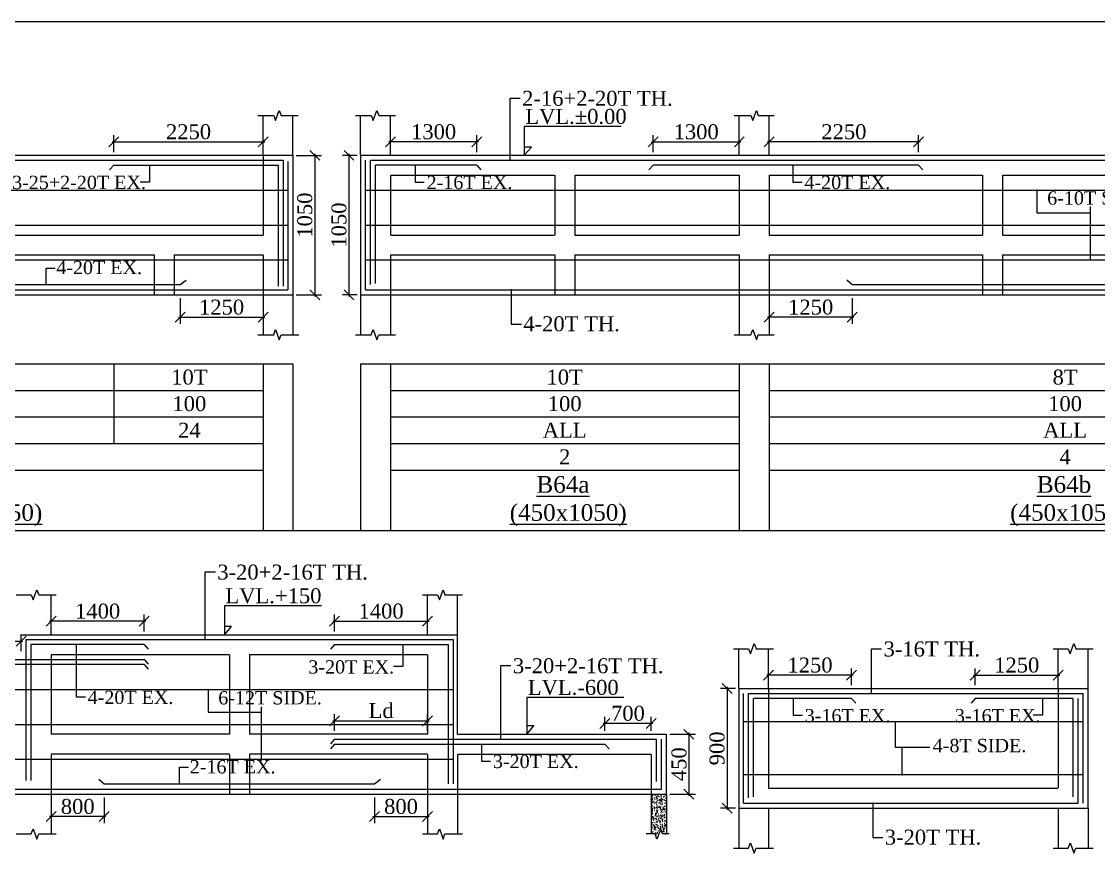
# Model space of a CAD drawing. Header units: millimetres. Extents: x 9781889 to 10654170, y -7832723 to -7608561.
# Drawn here: x 10226641 to 10242863, y -7772846 to -7760218 of the extents above; entities that cross this region are included whole.
import ezdxf
from ezdxf.enums import TextEntityAlignment as Align

# ---------------------------------------------------------------- set-up
doc = ezdxf.new("R2010")
doc.units = ezdxf.units.MM
doc.header["$LTSCALE"] = 10
doc.header["$PDMODE"] = 3
doc.linetypes.add('HIDDEN', pattern=[0.375, 0.25, -0.125])
for name, color, linetype, lineweight in [('LVL', 3, 'Continuous', 0), ('S-CUT OUT LINE', 9, 'Continuous', 0), ('S-DIM L.S.', 7, 'Continuous', 0), ('S-HATCH', 8, 'Continuous', 0), ('S-L.S.SECTION', 5, 'Continuous', 0), ('S-L.S.SLAB LINE', 252, 'HIDDEN', 0), ('S-L.S.STEEL', 1, 'Continuous', 9), ('S-L.S.STEEL 1', 6, 'Continuous', 0), ('S-SECTION MARK', 7, 'Continuous', 0), ('S-SHEET', 251, 'Continuous', 0), ('S-TEXT', 7, 'Continuous', 0), ('S-TEXT L.S. BEAM NO.', 30, 'Continuous', 0), ('S-TEXT. L.S.', 7, 'Continuous', 0)]:
    doc.layers.add(name, color=color, linetype=linetype, lineweight=lineweight)
doc.styles.add('135', font='arial.ttf', dxfattribs={"width": 0.8, "height": 135})
doc.styles.get("Standard").update_dxf_attribs({"font": 'arial.ttf'})
doc.styles.add('TEXT', font='times.ttf')
doc.dimstyles.new('75', dxfattribs={"dimtxt": 135, "dimasz": 90, "dimexe": 0.1, "dimexo": 0.03, "dimgap": 0.09, "dimtad": 1, "dimdec": 0, "dimzin": 0, "dimdsep": 46, "dimtxsty": '135', "dimblk": 'ARCHTICK', "dimcen": 0.09, "dimclrd": 256, "dimclre": 256, "dimclrt": 256, "dimadec": 0, "dimazin": 0, "dimtfac": 1, "dimtdec": 0, "dimtofl": 0, "dimtmove": 1, "dimatfit": 3, "dimldrblk": 'DOTSMALL', "dimfxl": 1, "dimtolj": 1, "dimtzin": 0, "dimlwd": -1, "dimlwe": -1, "dimarcsym": 0})
doc.dimstyles.new('SETU_1', dxfattribs={"dimtxt": 200, "dimasz": 150, "dimexe": 100, "dimexo": 50, "dimgap": 35, "dimtad": 1, "dimdec": 0, "dimzin": 0, "dimdsep": 46, "dimtxsty": 'Standard', "dimblk": 'OBLIQUE', "dimcen": 150, "dimdle": 25, "dimclrd": 256, "dimclre": 7, "dimclrt": 256, "dimadec": 0, "dimazin": 0, "dimtfac": 1, "dimtdec": 0, "dimtofl": 0, "dimtmove": 1, "dimatfit": 3, "dimfxl": 1, "dimtolj": 1, "dimtzin": 0, "dimlwd": -1, "dimlwe": 5, "dimarcsym": 1})

# ---------------------------------------------------------------- blocks, each defined once
blk = doc.blocks.new('_Oblique')
at = {"color": 0, "linetype": 'ByBlock', "lineweight": -2}
blk.add_line((-0.5, -0.5), (0.5, 0.5), dxfattribs=at)
blk = doc.blocks.new('*D617')
at = {"layer": 'Defpoints', "color": 0, "transparency": 16777216}
for p in [(10230281, -7762028), (10228031, -7762232, 0), (10230281, -7762232, 0)]:
    blk.add_point(p, dxfattribs=at)
at = {"layer": 'S-DIM L.S.', "transparency": 16777216}
blk.add_line((10228006, -7762028), (10230306, -7762028), dxfattribs=at)
at = {"layer": 'S-DIM L.S.', "color": 7, "lineweight": 5, "transparency": 16777216}
for p, q in [((10228031, -7762182), (10228031, -7761928)), ((10230281, -7762182), (10230281, -7761928))]:
    blk.add_line(p, q, dxfattribs=at)
at = {"layer": 'S-DIM L.S.', "transparency": 16777216, "xscale": 150, "yscale": 150, "zscale": 150, "rotation": 180}
blk.add_blockref('_Oblique', (10228031, -7762028), dxfattribs=at)
at = {"layer": 'S-DIM L.S.', "transparency": 16777216, "xscale": 150, "yscale": 150, "zscale": 150}
blk.add_blockref('_Oblique', (10230281, -7762028), dxfattribs=at)
at = {"layer": 'S-DIM L.S.', "transparency": 16777216, "insert": (10229156, -7761878), "char_height": 225, "attachment_point": 5, "style": 'TEXT'}
blk.add_mtext('\\A1;2250', dxfattribs=at)
blk = doc.blocks.new('*D609')
at = {"layer": 'Defpoints', "color": 0, "transparency": 16777216}
for p in [(10229029, -7764332, 0), (10230279, -7764332, 0), (10230279, -7764668)]:
    blk.add_point(p, dxfattribs=at)
at = {"layer": 'S-DIM L.S.', "color": 7, "lineweight": 5, "transparency": 16777216}
for p, q in [((10229029, -7764382), (10229029, -7764768)), ((10230279, -7764382), (10230279, -7764768))]:
    blk.add_line(p, q, dxfattribs=at)
at = {"layer": 'S-DIM L.S.', "transparency": 16777216}
blk.add_line((10229004, -7764668), (10230304, -7764668), dxfattribs=at)
at = {"layer": 'S-DIM L.S.', "transparency": 16777216, "xscale": 150, "yscale": 150, "zscale": 150, "rotation": 180}
blk.add_blockref('_Oblique', (10229029, -7764668), dxfattribs=at)
at = {"layer": 'S-DIM L.S.', "transparency": 16777216, "xscale": 150, "yscale": 150, "zscale": 150}
blk.add_blockref('_Oblique', (10230279, -7764668), dxfattribs=at)
at = {"layer": 'S-DIM L.S.', "transparency": 16777216, "insert": (10229654, -7764518), "char_height": 225, "attachment_point": 5, "style": 'TEXT'}
blk.add_mtext('\\A1;1250', dxfattribs=at)
blk = doc.blocks.new('_ArchTick')
at = {"color": 0, "linetype": 'ByBlock', "const_width": 0.15}
blk.add_lwpolyline([(-0.5, -0.5), (0.5, 0.5)], dxfattribs=at)
blk = doc.blocks.new('*D623')
at = {"layer": 'Defpoints', "color": 0, "transparency": 16777216}
for p in [(10231748, -7762232), (10231573, -7764332), (10231748, -7764332)]:
    blk.add_point(p, dxfattribs=at)
at = {"layer": 'S-DIM L.S.', "transparency": 16777216}
blk.add_line((10231573, -7762207), (10231573, -7764357), dxfattribs=at)
at = {"layer": 'S-DIM L.S.', "color": 7, "lineweight": 5, "transparency": 16777216}
for p, q in [((10231698, -7762232), (10231473, -7762232)), ((10231698, -7764332), (10231473, -7764332))]:
    blk.add_line(p, q, dxfattribs=at)
at = {"layer": 'S-DIM L.S.', "transparency": 16777216, "xscale": 150, "yscale": 150, "zscale": 150}
for p, rotation in [((10231573, -7762232), 90), ((10231573, -7764332), 270)]:
    blk.add_blockref('_Oblique', p, dxfattribs=dict(at, rotation=rotation))
at = {"layer": 'S-DIM L.S.', "transparency": 16777216, "insert": (10231423, -7763282), "char_height": 225, "attachment_point": 5, "rotation": 90, "style": 'TEXT'}
blk.add_mtext('\\A1;1050', dxfattribs=at)
blk = doc.blocks.new('*D624')
at = {"layer": 'Defpoints', "color": 0, "transparency": 16777216}
for p in [(10232198, -7762028), (10232198, -7762232, 0), (10233498, -7762232, 0)]:
    blk.add_point(p, dxfattribs=at)
at = {"layer": 'S-DIM L.S.', "transparency": 16777216}
blk.add_line((10233523, -7762028), (10232173, -7762028), dxfattribs=at)
at = {"layer": 'S-DIM L.S.', "color": 7, "lineweight": 5, "transparency": 16777216}
for p, q in [((10232198, -7762182), (10232198, -7761928)), ((10233498, -7762182), (10233498, -7761928))]:
    blk.add_line(p, q, dxfattribs=at)
at = {"layer": 'S-DIM L.S.', "transparency": 16777216, "xscale": 150, "yscale": 150, "zscale": 150, "rotation": 180}
blk.add_blockref('_Oblique', (10232198, -7762028), dxfattribs=at)
at = {"layer": 'S-DIM L.S.', "transparency": 16777216, "xscale": 150, "yscale": 150, "zscale": 150}
blk.add_blockref('_Oblique', (10233498, -7762028), dxfattribs=at)
at = {"layer": 'S-DIM L.S.', "transparency": 16777216, "insert": (10232848, -7761878), "char_height": 225, "attachment_point": 5, "style": 'TEXT'}
blk.add_mtext('\\A1;1300', dxfattribs=at)
blk = doc.blocks.new('*D625')
at = {"layer": 'Defpoints', "color": 0, "transparency": 16777216}
for p in [(10237453, -7762028), (10236153, -7762232, 0), (10237453, -7762232, 0)]:
    blk.add_point(p, dxfattribs=at)
at = {"layer": 'S-DIM L.S.', "transparency": 16777216}
blk.add_line((10236128, -7762028), (10237478, -7762028), dxfattribs=at)
at = {"layer": 'S-DIM L.S.', "color": 7, "lineweight": 5, "transparency": 16777216}
for p, q in [((10236153, -7762182), (10236153, -7761928)), ((10237453, -7762182), (10237453, -7761928))]:
    blk.add_line(p, q, dxfattribs=at)
at = {"layer": 'S-DIM L.S.', "transparency": 16777216, "xscale": 150, "yscale": 150, "zscale": 150, "rotation": 180}
blk.add_blockref('_Oblique', (10236153, -7762028), dxfattribs=at)
at = {"layer": 'S-DIM L.S.', "transparency": 16777216, "xscale": 150, "yscale": 150, "zscale": 150}
blk.add_blockref('_Oblique', (10237453, -7762028), dxfattribs=at)
at = {"layer": 'S-DIM L.S.', "transparency": 16777216, "insert": (10236803, -7761878), "char_height": 225, "attachment_point": 5, "style": 'TEXT'}
blk.add_mtext('\\A1;1300', dxfattribs=at)
blk = doc.blocks.new('*D626')
at = {"layer": 'Defpoints', "color": 0, "transparency": 16777216}
for p in [(10237903, -7762028), (10237903, -7762232, 0), (10240153, -7762232, 0)]:
    blk.add_point(p, dxfattribs=at)
at = {"layer": 'S-DIM L.S.', "transparency": 16777216}
blk.add_line((10240178, -7762028), (10237878, -7762028), dxfattribs=at)
at = {"layer": 'S-DIM L.S.', "color": 7, "lineweight": 5, "transparency": 16777216}
for p, q in [((10237903, -7762182), (10237903, -7761928)), ((10240153, -7762182), (10240153, -7761928))]:
    blk.add_line(p, q, dxfattribs=at)
at = {"layer": 'S-DIM L.S.', "transparency": 16777216, "xscale": 150, "yscale": 150, "zscale": 150, "rotation": 180}
blk.add_blockref('_Oblique', (10237903, -7762028), dxfattribs=at)
at = {"layer": 'S-DIM L.S.', "transparency": 16777216, "xscale": 150, "yscale": 150, "zscale": 150}
blk.add_blockref('_Oblique', (10240153, -7762028), dxfattribs=at)
at = {"layer": 'S-DIM L.S.', "transparency": 16777216, "insert": (10239028, -7761878), "char_height": 225, "attachment_point": 5, "style": 'TEXT'}
blk.add_mtext('\\A1;2250', dxfattribs=at)
blk = doc.blocks.new('*D629')
at = {"layer": 'Defpoints', "color": 0, "transparency": 16777216}
for p in [(10237903, -7764332, 0), (10239153, -7764332, 0), (10237903, -7764668)]:
    blk.add_point(p, dxfattribs=at)
at = {"layer": 'S-DIM L.S.', "color": 7, "lineweight": 5, "transparency": 16777216}
for p, q in [((10237903, -7764382), (10237903, -7764768)), ((10239153, -7764382), (10239153, -7764768))]:
    blk.add_line(p, q, dxfattribs=at)
at = {"layer": 'S-DIM L.S.', "transparency": 16777216}
blk.add_line((10239178, -7764668), (10237878, -7764668), dxfattribs=at)
at = {"layer": 'S-DIM L.S.', "transparency": 16777216, "xscale": 150, "yscale": 150, "zscale": 150, "rotation": 180}
blk.add_blockref('_Oblique', (10237903, -7764668), dxfattribs=at)
at = {"layer": 'S-DIM L.S.', "transparency": 16777216, "xscale": 150, "yscale": 150, "zscale": 150}
blk.add_blockref('_Oblique', (10239153, -7764668), dxfattribs=at)
at = {"layer": 'S-DIM L.S.', "transparency": 16777216, "insert": (10238528, -7764518), "char_height": 225, "attachment_point": 5, "style": 'TEXT'}
blk.add_mtext('\\A1;1250', dxfattribs=at)
blk = doc.blocks.new('*D634')
at = {"layer": 'Defpoints', "color": 0, "transparency": 16777216}
for p in [(10227087, -7769243), (10227087, -7769447, 0), (10228487, -7769447, 0)]:
    blk.add_point(p, dxfattribs=at)
at = {"layer": 'S-DIM L.S.', "color": 7, "lineweight": 5, "transparency": 16777216}
for p, q in [((10227087, -7769397), (10227087, -7769143)), ((10228487, -7769397), (10228487, -7769143))]:
    blk.add_line(p, q, dxfattribs=at)
at = {"layer": 'S-DIM L.S.', "transparency": 16777216}
blk.add_line((10228512, -7769243), (10227062, -7769243), dxfattribs=at)
at = {"layer": 'S-DIM L.S.', "transparency": 16777216, "xscale": 150, "yscale": 150, "zscale": 150, "rotation": 180}
blk.add_blockref('_Oblique', (10227087, -7769243), dxfattribs=at)
at = {"layer": 'S-DIM L.S.', "transparency": 16777216, "xscale": 150, "yscale": 150, "zscale": 150}
blk.add_blockref('_Oblique', (10228487, -7769243), dxfattribs=at)
at = {"layer": 'S-DIM L.S.', "transparency": 16777216, "insert": (10227787, -7769094), "char_height": 225, "attachment_point": 5, "style": 'TEXT'}
blk.add_mtext('\\A1;1400', dxfattribs=at)
blk = doc.blocks.new('*D635')
at = {"layer": 'Defpoints', "color": 0, "transparency": 16777216}
for p in [(10226637, -7769543), (10224437, -7769747, 0), (10226637, -7769747, 0)]:
    blk.add_point(p, dxfattribs=at)
at = {"layer": 'S-DIM L.S.', "color": 7, "lineweight": 5, "transparency": 16777216}
for p, q in [((10224437, -7769697), (10224437, -7769443)), ((10226637, -7769697), (10226637, -7769443))]:
    blk.add_line(p, q, dxfattribs=at)
at = {"layer": 'S-DIM L.S.', "transparency": 16777216}
blk.add_line((10224412, -7769543), (10226662, -7769543), dxfattribs=at)
at = {"layer": 'S-DIM L.S.', "transparency": 16777216, "xscale": 150, "yscale": 150, "zscale": 150, "rotation": 180}
blk.add_blockref('_Oblique', (10224437, -7769543), dxfattribs=at)
at = {"layer": 'S-DIM L.S.', "transparency": 16777216, "xscale": 150, "yscale": 150, "zscale": 150}
blk.add_blockref('_Oblique', (10226637, -7769543), dxfattribs=at)
at = {"layer": 'S-DIM L.S.', "transparency": 16777216, "insert": (10225537, -7769394), "char_height": 225, "attachment_point": 5, "style": 'TEXT'}
blk.add_mtext('\\A1;2200', dxfattribs=at)
blk = doc.blocks.new('*D636')
at = {"layer": 'Defpoints', "color": 0, "transparency": 16777216}
for p in [(10232757, -7769243), (10231357, -7769447, 0), (10232757, -7769447, 0)]:
    blk.add_point(p, dxfattribs=at)
at = {"layer": 'S-DIM L.S.', "color": 7, "lineweight": 5, "transparency": 16777216}
for p, q in [((10231357, -7769397), (10231357, -7769143)), ((10232757, -7769397), (10232757, -7769143))]:
    blk.add_line(p, q, dxfattribs=at)
at = {"layer": 'S-DIM L.S.', "transparency": 16777216}
blk.add_line((10231332, -7769243), (10232782, -7769243), dxfattribs=at)
at = {"layer": 'S-DIM L.S.', "transparency": 16777216, "xscale": 150, "yscale": 150, "zscale": 150, "rotation": 180}
blk.add_blockref('_Oblique', (10231357, -7769243), dxfattribs=at)
at = {"layer": 'S-DIM L.S.', "transparency": 16777216, "xscale": 150, "yscale": 150, "zscale": 150}
blk.add_blockref('_Oblique', (10232757, -7769243), dxfattribs=at)
at = {"layer": 'S-DIM L.S.', "transparency": 16777216, "insert": (10232057, -7769094), "char_height": 225, "attachment_point": 5, "style": 'TEXT'}
blk.add_mtext('\\A1;1400', dxfattribs=at)
blk = doc.blocks.new('*D637')
at = {"layer": 'Defpoints', "color": 0, "transparency": 16777216}
for p in [(10231957, -7771847, 0), (10232757, -7771847, 0), (10232757, -7772183)]:
    blk.add_point(p, dxfattribs=at)
at = {"layer": 'S-DIM L.S.', "color": 7, "lineweight": 5, "transparency": 16777216}
for p, q in [((10231957, -7771897), (10231957, -7772283)), ((10232757, -7771897), (10232757, -7772283))]:
    blk.add_line(p, q, dxfattribs=at)
at = {"layer": 'S-DIM L.S.', "transparency": 16777216}
blk.add_line((10231932, -7772183), (10232782, -7772183), dxfattribs=at)
at = {"layer": 'S-DIM L.S.', "transparency": 16777216, "xscale": 150, "yscale": 150, "zscale": 150, "rotation": 180}
blk.add_blockref('_Oblique', (10231957, -7772183), dxfattribs=at)
at = {"layer": 'S-DIM L.S.', "transparency": 16777216, "xscale": 150, "yscale": 150, "zscale": 150}
blk.add_blockref('_Oblique', (10232757, -7772183), dxfattribs=at)
at = {"layer": 'S-DIM L.S.', "transparency": 16777216, "insert": (10232357, -7772034), "char_height": 225, "attachment_point": 5, "style": 'TEXT'}
blk.add_mtext('\\A1;800', dxfattribs=at)
blk = doc.blocks.new('*D638')
at = {"layer": 'Defpoints', "color": 0, "transparency": 16777216}
for p in [(10227087, -7771847, 0), (10227887, -7771847, 0), (10227087, -7772183)]:
    blk.add_point(p, dxfattribs=at)
at = {"layer": 'S-DIM L.S.', "color": 7, "lineweight": 5, "transparency": 16777216}
for p, q in [((10227087, -7771897), (10227087, -7772283)), ((10227887, -7771897), (10227887, -7772283))]:
    blk.add_line(p, q, dxfattribs=at)
at = {"layer": 'S-DIM L.S.', "transparency": 16777216}
blk.add_line((10227912, -7772183), (10227062, -7772183), dxfattribs=at)
at = {"layer": 'S-DIM L.S.', "transparency": 16777216, "xscale": 150, "yscale": 150, "zscale": 150, "rotation": 180}
blk.add_blockref('_Oblique', (10227087, -7772183), dxfattribs=at)
at = {"layer": 'S-DIM L.S.', "transparency": 16777216, "xscale": 150, "yscale": 150, "zscale": 150}
blk.add_blockref('_Oblique', (10227887, -7772183), dxfattribs=at)
at = {"layer": 'S-DIM L.S.', "transparency": 16777216, "insert": (10227487, -7772034), "char_height": 225, "attachment_point": 5, "style": 'TEXT'}
blk.add_mtext('\\A1;800', dxfattribs=at)
blk = doc.blocks.new('*D639')
at = {"layer": 'Defpoints', "color": 0, "transparency": 16777216}
for p in [(10235425, -7770782), (10235425, -7770947, 0), (10236125, -7770947, 0)]:
    blk.add_point(p, dxfattribs=at)
at = {"layer": 'S-DIM L.S.', "transparency": 16777216}
blk.add_line((10236150, -7770782), (10235400, -7770782), dxfattribs=at)
at = {"layer": 'S-DIM L.S.', "color": 7, "lineweight": 5, "transparency": 16777216}
for p, q in [((10235425, -7770897), (10235425, -7770682)), ((10236125, -7770897), (10236125, -7770682))]:
    blk.add_line(p, q, dxfattribs=at)
at = {"layer": 'S-DIM L.S.', "transparency": 16777216, "xscale": 150, "yscale": 150, "zscale": 150, "rotation": 180}
blk.add_blockref('_Oblique', (10235425, -7770782), dxfattribs=at)
at = {"layer": 'S-DIM L.S.', "transparency": 16777216, "xscale": 150, "yscale": 150, "zscale": 150}
blk.add_blockref('_Oblique', (10236125, -7770782), dxfattribs=at)
at = {"layer": 'S-DIM L.S.', "transparency": 16777216, "insert": (10235775, -7770632), "char_height": 225, "attachment_point": 5, "style": 'TEXT'}
blk.add_mtext('\\A1;700', dxfattribs=at)
blk = doc.blocks.new('*D643')
at = {"layer": 'Defpoints', "color": 0, "transparency": 16777216}
for p in [(10236355, -7770947, 0), (10236355, -7771847, 0), (10236694, -7771847)]:
    blk.add_point(p, dxfattribs=at)
at = {"layer": 'S-DIM L.S.', "color": 7, "lineweight": 5, "transparency": 16777216}
for p, q in [((10236405, -7770947), (10236794, -7770947)), ((10236405, -7771847), (10236794, -7771847))]:
    blk.add_line(p, q, dxfattribs=at)
at = {"layer": 'S-DIM L.S.', "transparency": 16777216}
blk.add_line((10236694, -7770922), (10236694, -7771872), dxfattribs=at)
at = {"layer": 'S-DIM L.S.', "transparency": 16777216, "xscale": 150, "yscale": 150, "zscale": 150}
for p, rotation in [((10236694, -7770947), 90), ((10236694, -7771847), 270)]:
    blk.add_blockref('_Oblique', p, dxfattribs=dict(at, rotation=rotation))
at = {"layer": 'S-DIM L.S.', "transparency": 16777216, "insert": (10236545, -7771397), "char_height": 225, "attachment_point": 5, "rotation": 90, "style": 'TEXT'}
blk.add_mtext('\\A1;450', dxfattribs=at)
blk = doc.blocks.new('*D644')
at = {"layer": 'Defpoints', "color": 0, "transparency": 16777216}
for p in [(10237443, -7770259, 0), (10237268, -7772059), (10237443, -7772059)]:
    blk.add_point(p, dxfattribs=at)
at = {"layer": 'S-DIM L.S.', "color": 7, "lineweight": 5, "transparency": 16777216}
for p, q in [((10237393, -7770259), (10237168, -7770259)), ((10237393, -7772059), (10237168, -7772059))]:
    blk.add_line(p, q, dxfattribs=at)
at = {"layer": 'S-DIM L.S.', "transparency": 16777216}
blk.add_line((10237268, -7770234), (10237268, -7772084), dxfattribs=at)
at = {"layer": 'S-DIM L.S.', "transparency": 16777216, "xscale": 150, "yscale": 150, "zscale": 150}
for p, rotation in [((10237268, -7770259), 90), ((10237268, -7772059), 270)]:
    blk.add_blockref('_Oblique', p, dxfattribs=dict(at, rotation=rotation))
at = {"layer": 'S-DIM L.S.', "transparency": 16777216, "insert": (10237118, -7771159), "char_height": 225, "attachment_point": 5, "rotation": 90, "style": 'TEXT'}
blk.add_mtext('\\A1;900', dxfattribs=at)
blk = doc.blocks.new('*D645')
at = {"layer": 'Defpoints', "color": 0, "transparency": 16777216}
for p in [(10242257, -7770055), (10241007, -7770259, 0), (10242257, -7770259, 0)]:
    blk.add_point(p, dxfattribs=at)
at = {"layer": 'S-DIM L.S.', "color": 7, "lineweight": 5, "transparency": 16777216}
for p, q in [((10241007, -7770209), (10241007, -7769955)), ((10242257, -7770209), (10242257, -7769955))]:
    blk.add_line(p, q, dxfattribs=at)
at = {"layer": 'S-DIM L.S.', "transparency": 16777216}
blk.add_line((10240982, -7770055), (10242282, -7770055), dxfattribs=at)
at = {"layer": 'S-DIM L.S.', "transparency": 16777216, "xscale": 150, "yscale": 150, "zscale": 150, "rotation": 180}
blk.add_blockref('_Oblique', (10241007, -7770055), dxfattribs=at)
at = {"layer": 'S-DIM L.S.', "transparency": 16777216, "xscale": 150, "yscale": 150, "zscale": 150}
blk.add_blockref('_Oblique', (10242257, -7770055), dxfattribs=at)
at = {"layer": 'S-DIM L.S.', "transparency": 16777216, "insert": (10241632, -7769906), "char_height": 225, "attachment_point": 5, "style": 'TEXT'}
blk.add_mtext('\\A1;1250', dxfattribs=at)
blk = doc.blocks.new('*D646')
at = {"layer": 'Defpoints', "color": 0, "transparency": 16777216}
for p in [(10237893, -7770055), (10237893, -7770259, 0), (10239143, -7770259, 0)]:
    blk.add_point(p, dxfattribs=at)
at = {"layer": 'S-DIM L.S.', "color": 7, "lineweight": 5, "transparency": 16777216}
for p, q in [((10237893, -7770209), (10237893, -7769955)), ((10239143, -7770209), (10239143, -7769955))]:
    blk.add_line(p, q, dxfattribs=at)
at = {"layer": 'S-DIM L.S.', "transparency": 16777216}
blk.add_line((10239168, -7770055), (10237868, -7770055), dxfattribs=at)
at = {"layer": 'S-DIM L.S.', "transparency": 16777216, "xscale": 150, "yscale": 150, "zscale": 150, "rotation": 180}
blk.add_blockref('_Oblique', (10237893, -7770055), dxfattribs=at)
at = {"layer": 'S-DIM L.S.', "transparency": 16777216, "xscale": 150, "yscale": 150, "zscale": 150}
blk.add_blockref('_Oblique', (10239143, -7770055), dxfattribs=at)
at = {"layer": 'S-DIM L.S.', "transparency": 16777216, "insert": (10238518, -7769906), "char_height": 225, "attachment_point": 5, "style": 'TEXT'}
blk.add_mtext('\\A1;1250', dxfattribs=at)
blk = doc.blocks.new('*D1311')
at = {"layer": 'Defpoints', "color": 0, "transparency": 16777216}
for p in [(10230729, -7762232), (10230729, -7764332, 0), (10231058, -7764332)]:
    blk.add_point(p, dxfattribs=at)
at = {"layer": 'S-DIM L.S.', "transparency": 16777216}
blk.add_line((10231058, -7762207), (10231058, -7764357), dxfattribs=at)
at = {"layer": 'S-DIM L.S.', "color": 7, "lineweight": 5, "transparency": 16777216}
for p, q in [((10230779, -7762232), (10231158, -7762232)), ((10230779, -7764332), (10231158, -7764332))]:
    blk.add_line(p, q, dxfattribs=at)
at = {"layer": 'S-DIM L.S.', "transparency": 16777216, "xscale": 150, "yscale": 150, "zscale": 150}
for p, rotation in [((10231058, -7762232), 90), ((10231058, -7764332), 270)]:
    blk.add_blockref('_Oblique', p, dxfattribs=dict(at, rotation=rotation))
at = {"layer": 'S-DIM L.S.', "transparency": 16777216, "insert": (10230908, -7763132), "char_height": 225, "attachment_point": 5, "rotation": 90, "style": 'TEXT'}
blk.add_mtext('\\A1;1050', dxfattribs=at)
blk = doc.blocks.new('*D1343')
at = {"layer": 'Defpoints', "color": 0, "transparency": 16777216}
for p in [(10232757, -7770743), (10231357, -7770947, 0), (10232757, -7770947, 0)]:
    blk.add_point(p, dxfattribs=at)
at = {"layer": 'S-DIM L.S.', "color": 7, "lineweight": 5, "transparency": 16777216}
for p, q in [((10231357, -7770897), (10231357, -7770643)), ((10232757, -7770897), (10232757, -7770643))]:
    blk.add_line(p, q, dxfattribs=at)
at = {"layer": 'S-DIM L.S.', "transparency": 16777216}
blk.add_line((10231332, -7770743), (10232782, -7770743), dxfattribs=at)
at = {"layer": 'S-DIM L.S.', "transparency": 16777216, "xscale": 150, "yscale": 150, "zscale": 150, "rotation": 180}
blk.add_blockref('_Oblique', (10231357, -7770743), dxfattribs=at)
at = {"layer": 'S-DIM L.S.', "transparency": 16777216, "xscale": 150, "yscale": 150, "zscale": 150}
blk.add_blockref('_Oblique', (10232757, -7770743), dxfattribs=at)
at = {"layer": 'S-DIM L.S.', "transparency": 16777216, "insert": (10232057, -7770591), "char_height": 225, "attachment_point": 5, "style": 'TEXT'}
blk.add_mtext('\\A1;Ld', dxfattribs=at)

msp = doc.modelspace()

# ---------------------------------------------------------------- hatches: boundary and pattern name
at = {"layer": 'S-HATCH'}
h = msp.add_hatch(dxfattribs=at)
h.set_pattern_fill('AR-CONC', color=256, scale=0.5)
h.set_pattern_definition([(50, (401080.23, -43230.095), (91.0923345, -7.96954277), [9.525, -104.775]), (355, (401080.23, -43230.1), (-17.6217107, 95.5284226), [7.62, -83.8202921]), (100.4514447, (401087.82, -43230.76), (73.47062355, 87.55887596), [8.0950044, -89.0451223]), (46.1842, (401080.23, -43204.7), (135.5395204, -21.021164), [14.2875, -157.1625]), (96.6355576, (401091.53, -43206.45), (118.702067, 123.7130623), [12.1425116, -133.5678041]), (351.1841512, (401080.23, -43204.7), (118.702067, 123.7130623), [11.4299835, -125.729866]), (21, (401092.93, -43211.045), (75.80719563, -51.1325991), [9.525, -104.775]), (326, (401092.93, -43211.05), (30.9010142, 92.09398306), [7.62, -83.82]), (71.451445, (401099.25, -43215.31), (106.70820964, 40.96138444), [8.0950044, -89.0449688]), (37.5, (401080.23, -43230.095), (1.544301625, 42.27751944), [0, -82.804, 0, -85.09, 0, -84.1375]), (7.5, (401080.23, -43230.095), (33.40983126, 50.09028741), [0, -48.514, 0, -80.899, 0, -32.0675]), (327.5, (401051.91, -43230.095), (67.79529758, -2.864372), [0, -31.75, 0, -99.06, 0, -131.445]), (317.5, (401039.21, -43230.095), (74.0645907, 12.71324552), [0, -41.275, 0, -65.786, 0, -93.345])])
h.paths.add_polyline_path([(10236124.5, -7772447.2), (10236240.3, -7772447.2), (10236268.3, -7772370.4), (10236296.3, -7772447.2), (10236354.5, -7772447.2), (10236354.5, -7771847.2), (10236124.5, -7771847.2)])

# ---------------------------------------------------------------- linework, layer by layer
at = {"layer": 'LVL', "linetype": 'Continuous', "elevation": 0}
for points in [[(10235674.2, -7761796.7), (10234213, -7761796.7), (10234213, -7762231.7), (10234321.2, -7762109.6), (10234213, -7762109.6)], [(10231156.7, -7769012.2), (10229695.5, -7769012.2), (10229695.5, -7769447.2), (10229803.6, -7769325.1), (10229695.5, -7769325.1)], [(10235712.9, -7770391.5), (10234251.7, -7770391.5), (10234251.7, -7770947.2), (10234359.9, -7770821.7), (10234251.7, -7770821.7)]]:
    msp.add_lwpolyline(points, dxfattribs=at)
at = {"layer": 'S-CUT OUT LINE', "color": 5, "elevation": 0}
for points in [[(10230200.9, -7761631.7), (10230438.8, -7761631.7), (10230466.8, -7761708.5), (10230522.7, -7761554.9), (10230551.9, -7761631.7), (10230806.2, -7761631.7)], [(10231669.5, -7761631.7), (10231908.7, -7761631.7), (10231936.7, -7761708.5), (10231992.6, -7761554.9), (10232020.6, -7761631.7), (10232272.8, -7761631.7)], [(10237374.5, -7761631.7), (10237626.8, -7761631.7), (10237654.7, -7761708.5), (10237710.7, -7761554.9), (10237738.6, -7761631.7), (10237977.8, -7761631.7)], [(10230200.9, -7764931.7), (10230438.8, -7764931.7), (10230466.8, -7764854.9), (10230522.7, -7765008.5), (10230551.9, -7764931.7), (10230816.8, -7764931.7)], [(10231669.5, -7764931.7), (10231908.7, -7764931.7), (10231936.7, -7764854.9), (10231992.6, -7765008.5), (10232020.6, -7764931.7), (10232272.8, -7764931.7)], [(10237374.5, -7764931.7), (10237626.8, -7764931.7), (10237654.7, -7764854.9), (10237710.7, -7765008.5), (10237738.6, -7764931.7), (10237977.8, -7764931.7)], [(10226558.7, -7768847.2), (10226787.3, -7768847.2), (10226815.3, -7768924.1), (10226871.3, -7768770.4), (10226899.2, -7768847.2), (10227162, -7768847.2)], [(10232678.7, -7768847.2), (10232907.3, -7768847.2), (10232935.3, -7768924.1), (10232991.3, -7768770.4), (10233019.2, -7768847.2), (10233282, -7768847.2)], [(10237365, -7769658.9), (10237593.6, -7769658.9), (10237621.6, -7769735.7), (10237677.5, -7769582), (10237705.5, -7769658.9), (10237968.3, -7769658.9)], [(10242179.2, -7769658.9), (10242407.8, -7769658.9), (10242435.8, -7769735.7), (10242491.7, -7769582), (10242519.7, -7769658.9), (10242782.5, -7769658.9)], [(10226558.7, -7772447.2), (10226787.3, -7772447.2), (10226815.3, -7772370.4), (10226871.3, -7772524.1), (10226899.2, -7772447.2), (10227162, -7772447.2)], [(10232678.7, -7772447.2), (10232907.3, -7772447.2), (10232935.3, -7772370.4), (10232991.3, -7772524.1), (10233019.2, -7772447.2), (10233282, -7772447.2)], [(10237365, -7772658.9), (10237593.6, -7772658.9), (10237621.6, -7772582), (10237677.5, -7772735.7), (10237705.5, -7772658.9), (10237968.3, -7772658.9)], [(10242179.2, -7772658.9), (10242407.8, -7772658.9), (10242435.8, -7772582), (10242491.7, -7772735.7), (10242519.7, -7772658.9), (10242782.5, -7772658.9)]]:
    msp.add_lwpolyline(points, dxfattribs=at)
at = {"layer": 'S-CUT OUT LINE', "color": 1, "elevation": 0}
msp.add_lwpolyline([(10236393.9, -7772447.2), (10236296.3, -7772447.2), (10236268.3, -7772370.4), (10236212.4, -7772524.1), (10236184.4, -7772447.2), (10236049.5, -7772447.2)], dxfattribs=at)
at = {"layer": 'S-L.S.SECTION'}
for p, q in [((10230279.2, -7762231.7, 0), (10230279.2, -7761631.7, 0)), ((10230729.2, -7762231.7, 0), (10230729.2, -7761631.7, 0)), ((10231747.8, -7762231.7, 0), (10231747.8, -7761631.7, 0)), ((10232197.8, -7762231.7, 0), (10232197.8, -7761631.7, 0)), ((10237452.8, -7762231.7, 0), (10237452.8, -7761631.7, 0)), ((10237902.8, -7762231.7, 0), (10237902.8, -7761631.7, 0)), ((10208814.2, -7762231.7, 0), (10230729.2, -7762231.7, 0)), ((10230729.2, -7762231.7, 0), (10230729.2, -7764331.7, 0)), ((10231747.7, -7762231.7, 0), (10252622.7, -7762231.7, 0)), ((10231747.8, -7762231.7, 0), (10231747.8, -7764331.7, 0)), ((10203519.7, -7764331.7, 0), (10230729.2, -7764331.7, 0)), ((10230279.2, -7764331.7, 0), (10230279.2, -7764931.7, 0)), ((10230729.2, -7764331.7, 0), (10230729.2, -7764931.7, 0)), ((10231747.7, -7764331.7, 0), (10252622.7, -7764331.7, 0)), ((10231747.8, -7764331.7, 0), (10231747.8, -7764931.7, 0)), ((10232197.8, -7764331.7, 0), (10232197.8, -7764931.7, 0)), ((10237452.8, -7764331.7, 0), (10237452.8, -7764931.7, 0)), ((10237902.8, -7764331.7, 0), (10237902.8, -7764931.7, 0)), ((10227087.1, -7769447.2, 0), (10227087, -7768847.2, 0)), ((10232757, -7769447.2, 0), (10232757, -7768847.2, 0)), ((10233207, -7770947.2, 0), (10233207, -7768847.2, 0)), ((10226637, -7769447.2, 0), (10233207, -7769447.2, 0)), ((10237443.3, -7770258.9, 0), (10237443.3, -7769658.9, 0)), ((10237893.3, -7770258.9, 0), (10237893.3, -7769658.9, 0)), ((10242257.5, -7770258.9, 0), (10242257.5, -7769658.9, 0)), ((10242707.5, -7770258.9, 0), (10242707.5, -7769658.9, 0)), ((10237443.2, -7770258.9, 0), (10242707.5, -7770258.9, 0)), ((10237443.3, -7770258.9, 0), (10237443.3, -7772058.9, 0)), ((10242707.5, -7772058.9, 0), (10242707.5, -7770258.9, 0)), ((10233207, -7770947.2, 0), (10236350.4, -7770947.2, 0)), ((10236354.5, -7771847.2, 0), (10236354.5, -7770947.2, 0)), ((10236354.5, -7771847.2, 0), (10236354.5, -7770947.2, 0)), ((10217336.9, -7771847.2, 0), (10236350.4, -7771847.2, 0)), ((10227087, -7771847.2, 0), (10227087, -7772447.2, 0)), ((10232757, -7771847.2, 0), (10232757, -7772447.2, 0)), ((10233207, -7771847.2, 0), (10233207, -7772447.2, 0)), ((10237443.2, -7772058.9, 0), (10242707.5, -7772058.9, 0)), ((10237443.3, -7772058.9, 0), (10237443.3, -7772658.9, 0)), ((10237893.3, -7772058.9, 0), (10237893.3, -7772658.9, 0)), ((10242257.5, -7772058.9), (10242257.5, -7772658.9)), ((10242707.5, -7772058.9), (10242707.5, -7772658.9))]:
    msp.add_line(p, q, dxfattribs=at)
at = {"layer": 'S-L.S.SECTION', "color": 1}
for p, q in [((10236124.5, -7771847.2, 0), (10236124.5, -7772447.2, 0)), ((10236354.5, -7771847.2, 0), (10236354.5, -7772447.2, 0))]:
    msp.add_line(p, q, dxfattribs=at)
at = {"layer": 'S-L.S.SLAB LINE', "ltscale": 0.3}
for p, q in [((10230279.3, -7762231.7, 0), (10230279.3, -7763431.7, 0)), ((10232197.7, -7762531.7, 0), (10234675.2, -7762531.7, 0)), ((10232197.8, -7762531.7, 0), (10232197.8, -7763431.7, 0)), ((10234675.2, -7762531.7, 0), (10234675.2, -7763431.7, 0)), ((10234975.2, -7762531.7, 0), (10237452.7, -7762531.7, 0)), ((10234975.2, -7762531.7, 0), (10234975.2, -7763431.7, 0)), ((10237452.7, -7762531.7, 0), (10237452.7, -7763431.7, 0)), ((10237902.7, -7762531.7, 0), (10241117.7, -7762531.7, 0)), ((10237902.7, -7762531.7, 0), (10237902.7, -7763431.7, 0)), ((10241117.7, -7762531.7, 0), (10241117.7, -7763431.7, 0)), ((10241417.7, -7762531.7, 0), (10243792.7, -7762531.7, 0)), ((10241417.7, -7762531.7, 0), (10241417.7, -7763431.7, 0)), ((10231747.7, -7762831.7, 0), (10231747.8, -7762831.7, 0)), ((10221471.2, -7763431.7, 0), (10230279.3, -7763431.7, 0)), ((10232197.8, -7763431.7, 0), (10234675.2, -7763431.7, 0)), ((10234975.2, -7763431.7, 0), (10237452.7, -7763431.7, 0)), ((10237902.7, -7763431.7, 0), (10241117.7, -7763431.7, 0)), ((10241417.7, -7763431.7, 0), (10243792.7, -7763431.7, 0)), ((10225149.2, -7763731.7, 0), (10228639.2, -7763731.7, 0)), ((10228639.2, -7763731.7, 0), (10228639.2, -7764331.7, 0)), ((10228939.2, -7763731.7, 0), (10230279.3, -7763731.7, 0)), ((10228939.2, -7763731.7, 0), (10228939.2, -7764331.7, 0)), ((10230279.3, -7763731.7, 0), (10230279.3, -7764331.7, 0)), ((10232197.8, -7763731.7, 0), (10234675.2, -7763731.7, 0)), ((10232197.8, -7763731.7, 0), (10232197.8, -7764331.7, 0)), ((10234675.2, -7763731.7, 0), (10234675.2, -7764331.7, 0)), ((10234975.2, -7763731.7, 0), (10237452.7, -7763731.7, 0)), ((10234975.2, -7763731.7, 0), (10234975.2, -7764331.7, 0)), ((10237452.7, -7763731.7, 0), (10237452.7, -7764331.7, 0)), ((10237902.7, -7763731.7, 0), (10241117.7, -7763731.7, 0)), ((10237902.7, -7763731.7, 0), (10237902.7, -7764331.7, 0)), ((10241117.7, -7763731.7, 0), (10241117.7, -7764331.7, 0)), ((10241417.7, -7763731.7, 0), (10243792.7, -7763731.7, 0)), ((10241417.7, -7763731.7, 0), (10241417.7, -7764331.7, 0)), ((10227087.1, -7769747.2, 0), (10229771.9, -7769747.2, 0)), ((10227087.1, -7769747.2, 0), (10227087.1, -7770947.2, 0)), ((10229772, -7769747.2, 0), (10229772, -7770947.2, 0)), ((10230071.9, -7769747.2, 0), (10232757, -7769747.2, 0)), ((10230072, -7769747.2, 0), (10230072, -7770947.2, 0)), ((10232757.1, -7769747.2, 0), (10232757.1, -7770947.2, 0)), ((10237893.3, -7770258.9, 0), (10237893.3, -7771758.9, 0)), ((10242257.5, -7770258.9, 0), (10242257.5, -7771758.9, 0)), ((10229772, -7770947.2, 0), (10227087.1, -7770947.2, 0)), ((10232757.1, -7770947.2, 0), (10230072, -7770947.2, 0)), ((10237443.2, -7770858.9, 0), (10237443.3, -7770858.9, 0)), ((10227087.1, -7771247.2, 0), (10227087.1, -7771847.2, 0)), ((10229772, -7771247.2, 0), (10227087.1, -7771247.2, 0)), ((10229772, -7771247.2, 0), (10229772, -7771847.2, 0)), ((10232757.1, -7771247.2, 0), (10230072, -7771247.2, 0)), ((10230072, -7771247.2, 0), (10230072, -7771847.2, 0)), ((10232757.1, -7771247.2, 0), (10232757.1, -7771847.2, 0)), ((10233207, -7771247.2, 0), (10236124.5, -7771247.2, 0)), ((10233207, -7771247.2, 0), (10233207, -7771847.2, 0)), ((10236124.5, -7771247.2, 0), (10236124.5, -7771847.2, 0)), ((10237893.2, -7771758.9, 0), (10242257.5, -7771758.9, 0))]:
    msp.add_line(p, q, dxfattribs=at)
at = {"layer": 'S-L.S.STEEL'}
for p, q in [((10208885.3, -7762306.7, 0), (10230579.2, -7762306.7, 0)), ((10228031.1, -7762381.7, 0), (10227967.9, -7762448.6, 0)), ((10230504.2, -7762381.7, 0), (10230504.2, -7764199.7, 0)), ((10230579.2, -7762306.7, 0), (10230579.2, -7764199.7, 0)), ((10230654.2, -7762325.5, 0), (10230654.2, -7764256.7, 0)), ((10231822.7, -7764256.7, 0), (10231822.7, -7762306.7, 0)), ((10231897.7, -7762306.7, 0), (10252547.7, -7762306.7, 0)), ((10231897.7, -7764177, 0), (10231897.7, -7762306.7, 0)), ((10233497.9, -7762381.7, 0), (10231972.7, -7762381.7, 0)), ((10231972.7, -7764160.5, 0), (10231972.7, -7762381.7, 0)), ((10233497.9, -7762381.7, 0), (10233561.1, -7762448.6, 0)), ((10240152.8, -7762381.7, 0), (10240216, -7762448.6, 0)), ((10203590.6, -7764256.7, 0), (10230654.2, -7764256.7, 0)), ((10231822.7, -7764256.7, 0), (10252472.7, -7764256.7, 0)), ((10226704.9, -7769522.2, 0), (10226704.9, -7771644.3, 0)), ((10228487.1, -7769597.2, 0), (10226780.9, -7769597.2, 0)), ((10226780.9, -7769597.2, 0), (10226780.9, -7771644.3, 0)), ((10228487.1, -7769597.2, 0), (10228550.3, -7769664.1, 0)), ((10231356.9, -7769597.2, 0), (10231293.7, -7769664.1, 0)), ((10231356.9, -7769597.2, 0), (10233065.9, -7769597.2, 0)), ((10233065.9, -7769597.2, 0), (10233065.9, -7771692.7, 0)), ((10228487.1, -7769822.2, 0), (10228550.3, -7769889.1, 0)), ((10228487.1, -7769897.2, 0), (10224437, -7769897.2, 0)), ((10228487.1, -7769897.2, 0), (10228550.3, -7769964.1, 0)), ((10237518.2, -7771983.9, 0), (10237518.2, -7770333.9, 0)), ((10237593.2, -7770333.9, 0), (10242632.5, -7770333.9, 0)), ((10237593.2, -7771904.2, 0), (10237593.2, -7770333.9, 0)), ((10239143.4, -7770408.9, 0), (10237668.2, -7770408.9, 0)), ((10237668.2, -7771887.7, 0), (10237668.2, -7770408.9, 0)), ((10239143.4, -7770408.9, 0), (10239206.6, -7770475.7, 0)), ((10242482.5, -7771887.7, 0), (10242482.5, -7770408.9, 0)), ((10242557.5, -7771983.9, 0), (10242557.5, -7770408.9, 0)), ((10242632.5, -7771983.9, 0), (10242632.5, -7770333.9, 0)), ((10231356.9, -7771022.2, 0), (10231293.7, -7771089.1, 0)), ((10231356.9, -7771097.2, 0), (10231293.7, -7771164.1, 0)), ((10231356.9, -7771022.2, 0), (10236204.5, -7771022.2, 0)), ((10231356.9, -7771097.2, 0), (10235427.2, -7771097.2, 0)), ((10235427.2, -7771097.2, 0), (10235490.4, -7771164.1, 0)), ((10236204.5, -7771658.8, 0), (10236204.5, -7771022.2, 0)), ((10236279.5, -7771772.2, 0), (10236279.5, -7771018.6, 0)), ((10217411.8, -7771772.2, 0), (10236279.5, -7771772.2, 0)), ((10237518.2, -7771983.9, 0), (10242557.5, -7771983.9, 0))]:
    msp.add_line(p, q, dxfattribs=at)
at = {"layer": 'S-L.S.STEEL', "elevation": 0}
for points in [[(10229118.7, -7764113.5), (10229029.2, -7764181.7), (10222721.3, -7764181.7), (10222639.3, -7764111)], [(10245727.1, -7764113.5), (10245637.6, -7764181.7), (10239152.9, -7764181.7), (10239070.9, -7764111)], [(10232046.4, -7771629), (10231956.9, -7771697.2), (10227887.2, -7771697.2), (10227805.2, -7771626.5)]]:
    msp.add_lwpolyline(points, dxfattribs=at)
at = {"layer": 'S-L.S.STEEL'}
for points in [[(10228031.1, -7762381.7, 0), (10230504.2, -7762381.7, 0)], [(10240152.8, -7762381.7, 0), (10236152.8, -7762381.7, 0), (10236089.6, -7762448.6, 0)], [(10226704.9, -7769522.2, 0), (10233140.9, -7769522.2, 0), (10233140.9, -7771692.7, 0)], [(10217486.8, -7771616.7, 0), (10217486.8, -7769822.2, 0), (10228487.1, -7769822.2, 0)], [(10242482.5, -7770408.9, 0), (10241007.5, -7770408.9, 0), (10240944.3, -7770475.7, 0)]]:
    msp.add_polyline3d(points, dxfattribs=at)
at = {"layer": 'S-L.S.STEEL 1'}
for p, q in [((10208885.3, -7762756.7, 0), (10230654.2, -7762756.7, 0)), ((10231822.7, -7762756.7, 0), (10252547.7, -7762756.7, 0)), ((10208885.3, -7763281.7, 0), (10230654.2, -7763281.7, 0)), ((10231822.7, -7763281.7, 0), (10252547.7, -7763281.7, 0)), ((10208885.3, -7763806.7, 0), (10230654.2, -7763806.7, 0)), ((10231822.7, -7763806.7, 0), (10252547.7, -7763806.7, 0)), ((10217412, -7770272.2, 0), (10233140.9, -7770272.2, 0)), ((10217412, -7770797.2, 0), (10233140.9, -7770797.2, 0)), ((10242632.5, -7770758.9, 0), (10237518.2, -7770758.9, 0)), ((10217412, -7771322.2, 0), (10233140.9, -7771322.2, 0)), ((10242632.5, -7771558.9, 0), (10237518.2, -7771558.9, 0))]:
    msp.add_line(p, q, dxfattribs=at)
at = {"layer": 'S-SHEET'}
for p, q in [((10203519.7, -7765369.7, 0), (10230729.2, -7765369.7, 0)), ((10228031.1, -7765369.7, 0), (10228031.1, -7766569.7, 0)), ((10230279.2, -7765369.7, 0), (10230279.2, -7767879, 0)), ((10230729.2, -7765369.7, 0), (10230729.2, -7767879, 0)), ((10231747.7, -7765369.7, 0), (10252622.7, -7765369.7, 0)), ((10231747.7, -7765369.7), (10231747.7, -7767879)), ((10232197.7, -7765369.7, 0), (10232197.7, -7767879, 0)), ((10237452.7, -7765369.7, 0), (10237452.7, -7767879, 0)), ((10237902.7, -7765369.7, 0), (10237902.7, -7767879, 0)), ((10221471.1, -7765769.7, 0), (10230279.2, -7765769.7, 0)), ((10232197.7, -7765769.7, 0), (10237452.7, -7765769.7, 0)), ((10237902.7, -7765769.7, 0), (10246887.7, -7765769.7, 0)), ((10221471.1, -7766169.7, 0), (10230279.2, -7766169.7, 0)), ((10232197.7, -7766169.7, 0), (10237452.7, -7766169.7, 0)), ((10237902.7, -7766169.7, 0), (10246887.7, -7766169.7, 0)), ((10221471.1, -7766569.7, 0), (10230279.2, -7766569.7, 0)), ((10232197.7, -7766569.7, 0), (10237452.7, -7766569.7, 0)), ((10237902.7, -7766569.7, 0), (10246887.7, -7766569.7, 0)), ((10221471.1, -7766969.7, 0), (10230279.2, -7766969.7, 0)), ((10232197.7, -7766969.7, 0), (10237452.7, -7766969.7, 0)), ((10237902.7, -7766969.7, 0), (10246887.7, -7766969.7, 0)), ((10201466.6, -7767879), (10252800.8, -7767879)), ((10203519.7, -7767879, 0), (10230729.2, -7767879, 0)), ((10231747.7, -7767879, 0), (10252622.7, -7767879, 0))]:
    msp.add_line(p, q, dxfattribs=at)
msp.add_lwpolyline([(10201466.6, -7760218.1), (10252800.8, -7760218.1), (10252800.8, -7801877.7), (10201466.6, -7801877.7)], close=True, dxfattribs=at)

# ---------------------------------------------------------------- texts
at = {"layer": 'LVL', "style": 'TEXT'}
for s, p in [('LVL.%%P0.00', (10234228.8, -7761758.2, 0)), ('LVL.+150', (10229711.3, -7768973.8, 0)), ('LVL.-600', (10234267.5, -7770353, 0))]:
    msp.add_text(s, height=225, dxfattribs=at).set_placement(p)
at = {"layer": 'S-L.S.STEEL 1', "style": 'TEXT'}
for s, p in [('6-10T SIDE.', (10242090.3, -7762973.4, 0)), ('6-12T SIDE.', (10229603.8, -7770497.1, 0)), ('4-8T SIDE.', (10240366, -7771216))]:
    msp.add_text(s, height=200, dxfattribs=at).set_placement(p)
at = {"layer": 'S-TEXT', "linetype": 'ByBlock', "style": 'TEXT'}
for s, p in [('10T', (10229168.9, -7765569.7, 0)), ('10T', (10234822.2, -7765569.7, 0)), ('8T', (10242360.4, -7765569.7, 0)), ('100', (10229168.9, -7765969.7, 0)), ('100', (10234822.2, -7765969.7, 0)), ('100', (10242360.4, -7765969.7, 0)), ('24', (10229168.9, -7766369.7, 0)), ('ALL', (10234822.2, -7766369.7, 0)), ('ALL', (10242360.4, -7766369.7, 0)), ('2', (10234822.2, -7766769.7, 0)), ('4', (10242360.4, -7766769.7, 0))]:
    msp.add_text(s, height=225, dxfattribs=at).set_placement(p, align=Align.MIDDLE_CENTER)
at = {"layer": 'S-TEXT L.S. BEAM NO.', "color": 200, "linetype": 'ByBlock', "style": 'TEXT'}
for s, p in [('%%UB64a', (10234397.5, -7767310.3, 0)), ('%%UB64b', (10241935.7, -7767310.3, 0)), ('%%U(450x1050)', (10225191.2, -7767733.3, 0)), ('%%U(450x1050)', (10233994.4, -7767733.3, 0)), ('%%U(450x1050)', (10241532.6, -7767733.3, 0))]:
    msp.add_text(s, height=250, dxfattribs=at).set_placement(p)
at = {"layer": 'S-TEXT. L.S.', "style": 'TEXT'}
for s, height, p in [('2-16+2-20T TH.', 225, (10234181, -7761486, 0)), ('3-25+2-20T EX.', 200, (10226498.3, -7762739.2, 0)), ('2-16T EX.', 200, (10232742.3, -7762739.2, 0)), ('4-20T EX.', 200, (10238433.7, -7762739.2, 0)), ('4-20T EX.', 200, (10227163.6, -7764019.7, 0)), ('4-20T TH.', 225, (10234199.4, -7764879.5, 0)), ('3-20+2-16T TH.', 225, (10229589.6, -7768617.5, 0)), ('3-16T TH.', 225, (10239625.7, -7769774.6, 0)), ('3-20T EX.', 200, (10230961, -7770032.2, 0)), ('3-20+2-16T TH.', 225, (10234042.4, -7770027.2, 0)), ('4-20T EX.', 200, (10227636.2, -7770490.4, 0)), ('3-16T EX.', 200, (10238437.8, -7770766.4, 0)), ('3-16T EX.', 200, (10240699.8, -7770766.4, 0)), ('3-20T EX.', 200, (10233740.8, -7771454.8, 0)), ('2-16T EX.', 200, (10229174.1, -7771535.2, 0)), ('3-20T TH.', 225, (10239644, -7772606.7, 0))]:
    msp.add_text(s, height=height, dxfattribs=at).set_placement(p)

# ---------------------------------------------------------------- dimensions: what is measured, and where the dimension line sits
at = {"layer": 'S-DIM L.S.'}
for base, p1, p2, picture, middle in [((10230281.1, -7762027.9, 0), (10228031.1, -7762231.7, 0), (10230281.1, -7762231.7, 0), '*D617', (10229156.1, -7761878.4, 0)), ((10237452.8, -7762027.9, 0), (10236152.8, -7762231.7, 0), (10237452.8, -7762231.7, 0), '*D625', (10236802.8, -7761878.4, 0)), ((10230279.3, -7764667.8, 0), (10229029.2, -7764331.7, 0), (10230279.3, -7764331.7, 0), '*D609', (10229654.2, -7764518.3, 0)), ((10232756.9, -7769243.4, 0), (10231356.9, -7769447.2, 0), (10232756.9, -7769447.2, 0), '*D636', (10232056.9, -7769094, 0)), ((10226637, -7769543.4, 0), (10224437, -7769747.2, 0), (10226637, -7769747.2, 0), '*D635', (10225537, -7769394, 0)), ((10242257.5, -7770055.1, 0), (10241007.5, -7770258.9, 0), (10242257.5, -7770258.9, 0), '*D645', (10241632.5, -7769905.6, 0)), ((10232757, -7772183.3, 0), (10231956.9, -7771847.2, 0), (10232757, -7771847.2, 0), '*D637', (10232357, -7772033.9, 0))]:
    dim = msp.add_linear_dim(base=base, p1=p1, p2=p2, angle=180, dimstyle='SETU_1', override={"dimtxt": 225, "dimtxsty": 'TEXT'}, dxfattribs=at)
    dim.commit()
    dim.dimension.update_dxf_attribs({"geometry": picture, "text_midpoint": middle})
for base, p1, p2, picture, middle in [((10232197.9, -7762027.9, 0), (10233497.9, -7762231.7, 0), (10232197.9, -7762231.7, 0), '*D624', (10232847.9, -7761878.4, 0)), ((10237902.8, -7762027.9, 0), (10240152.8, -7762231.7, 0), (10237902.8, -7762231.7, 0), '*D626', (10239027.8, -7761878.4, 0)), ((10237902.8, -7764667.8, 0), (10239152.9, -7764331.7, 0), (10237902.8, -7764331.7, 0), '*D629', (10238527.8, -7764518.3, 0)), ((10227087.1, -7769243.4, 0), (10228487.1, -7769447.2, 0), (10227087.1, -7769447.2, 0), '*D634', (10227787.1, -7769094, 0)), ((10237893.4, -7770055.1, 0), (10239143.4, -7770258.9, 0), (10237893.4, -7770258.9, 0), '*D646', (10238518.4, -7769905.6, 0)), ((10235424.5, -7770782, 0), (10236124.5, -7770947.2, 0), (10235424.5, -7770947.2, 0), '*D639', (10235774.5, -7770632.2, 0)), ((10227087.1, -7772183.3, 0), (10227887.2, -7771847.2, 0), (10227087.1, -7771847.2, 0), '*D638', (10227487.1, -7772033.9, 0))]:
    dim = msp.add_linear_dim(base=base, p1=p1, p2=p2, dimstyle='SETU_1', override={"dimtxt": 225, "dimtxsty": 'TEXT'}, dxfattribs=at)
    dim.commit()
    dim.dimension.update_dxf_attribs({"geometry": picture, "text_midpoint": middle})
at = {"layer": 'S-DIM L.S.', "color": 7}
dim = msp.add_linear_dim(base=(10231057.8, -7764331.7, 0), p1=(10230729.2, -7762231.7, 0), p2=(10230729.2, -7764331.7, 0), angle=90, dimstyle='SETU_1', override={"dimtxt": 225, "dimlfac": 0.5, "dimtxsty": 'TEXT'}, dxfattribs=at)
dim.commit()
dim.dimension.update_dxf_attribs({"geometry": '*D1311', "text_midpoint": (10231057.8, -7763131.7, 0), "dimtype": 160})
for base, p1, p2, picture, middle in [((10231572.6, -7764331.7, 0), (10231747.7, -7762231.7, 0), (10231747.7, -7764331.7, 0), '*D623', (10231423.1, -7763281.7, 0)), ((10237268.1, -7772058.9), (10237443.2, -7770258.9, 0), (10237443.2, -7772058.9), '*D644', (10237118.3, -7771158.9)), ((10236694.1, -7771847.2, 0), (10236354.5, -7770947.2, 0), (10236354.5, -7771847.2, 0), '*D643', (10236544.7, -7771397.2, 0))]:
    dim = msp.add_linear_dim(base=base, p1=p1, p2=p2, angle=90, dimstyle='SETU_1', override={"dimtxt": 225, "dimlfac": 0.5, "dimtxsty": 'TEXT'}, dxfattribs=at)
    dim.commit()
    dim.dimension.update_dxf_attribs({"geometry": picture, "text_midpoint": middle})
at = {"layer": 'S-DIM L.S.'}
dim = msp.add_linear_dim(base=(10232757.1, -7770743.4, 0), p1=(10231357.1, -7770947.2, 0), p2=(10232757.1, -7770947.2, 0), angle=180, text='Ld', dimstyle='SETU_1', override={"dimtxt": 225, "dimtxsty": 'TEXT'}, dxfattribs=at)
dim.commit()
dim.dimension.update_dxf_attribs({"geometry": '*D1343', "text_midpoint": (10232057.1, -7770590.8, 0)})

# ---------------------------------------------------------------- leaders
at = {"layer": 'S-L.S.STEEL 1'}
for points in [[(10241936.7, -7762753.6, 0), (10241936.7, -7763095.9, 0), (10242741.3, -7763095.9, 0)], [(10242741.3, -7763286, 0), (10242741.3, -7763001, 0)], [(10242741.3, -7763806.7, 0), (10242741.3, -7763008.8, 0)], [(10229450.3, -7770269.1, 0), (10229450.3, -7770611.5, 0), (10230254.8, -7770611.5, 0)], [(10230254.8, -7771322.2, 0), (10230254.8, -7770532.5, 0)], [(10230254.8, -7770801.5, 0), (10230254.8, -7770532.5, 0)], [(10239800.3, -7770758.9, 0), (10239800.3, -7771140.3, 0), (10240325.2, -7771140.3, 0)], [(10239906.2, -7771558.9, 0), (10239906.2, -7771140.3, 0), (10240325.2, -7771140.3, 0)]]:
    msp.add_leader(points, dimstyle='75', override={"dimasz": 75, "dimclrd": 6}, dxfattribs=at)
at = {"layer": 'S-SECTION MARK'}
for points in [[(10233999.4, -7762306.7, 0), (10233999.4, -7761370.9, 0), (10234151.9, -7761370.9, 0)], [(10228567.6, -7762381.7, 0), (10228567.6, -7762634, 0), (10228428.2, -7762634, 0)], [(10232568.3, -7762381.7, 0), (10232568.3, -7762634, 0), (10232707.6, -7762634, 0)], [(10238259.7, -7762381.7, 0), (10238259.7, -7762634, 0), (10238399, -7762634, 0)], [(10227009.7, -7764181.7, 0), (10227009.7, -7763929.4, 0), (10227145.1, -7763929.4, 0)], [(10234017.7, -7764252.8, 0), (10234017.7, -7764774.7, 0), (10234170.3, -7764774.7, 0)], [(10229408, -7769522.2, 0), (10229408, -7768502.3, 0), (10229560.5, -7768502.3, 0)], [(10227462.2, -7769597.2, 0), (10227462.2, -7770385.2, 0), (10227601.5, -7770385.2, 0)], [(10232381.8, -7769597.2, 0), (10232381.8, -7769927, 0), (10232242.4, -7769927, 0)], [(10239444, -7770333.9, 0), (10239444, -7769659.5, 0), (10239596.6, -7769659.5, 0)], [(10233860.7, -7771022.2, 0), (10233860.7, -7769912.1, 0), (10234013.3, -7769912.1, 0)], [(10238263.8, -7770408.9, 0), (10238263.8, -7770661.2, 0), (10238403.1, -7770661.2, 0)], [(10242017.9, -7770408.9, 0), (10242017.9, -7770661.2, 0), (10241878.5, -7770661.2, 0)], [(10233566.8, -7771097.2, 0), (10233566.8, -7771349.6, 0), (10233706.1, -7771349.6, 0)], [(10229020.2, -7771697.2, 0), (10229020.2, -7771442.9, 0), (10229155.6, -7771442.9, 0)], [(10239462.3, -7771979.9, 0), (10239462.3, -7772501.9, 0), (10239614.9, -7772501.9, 0)]]:
    msp.add_leader(points, dimstyle='75', override={"dimasz": 75}, dxfattribs=at)

doc.saveas('drawing.dxf')
